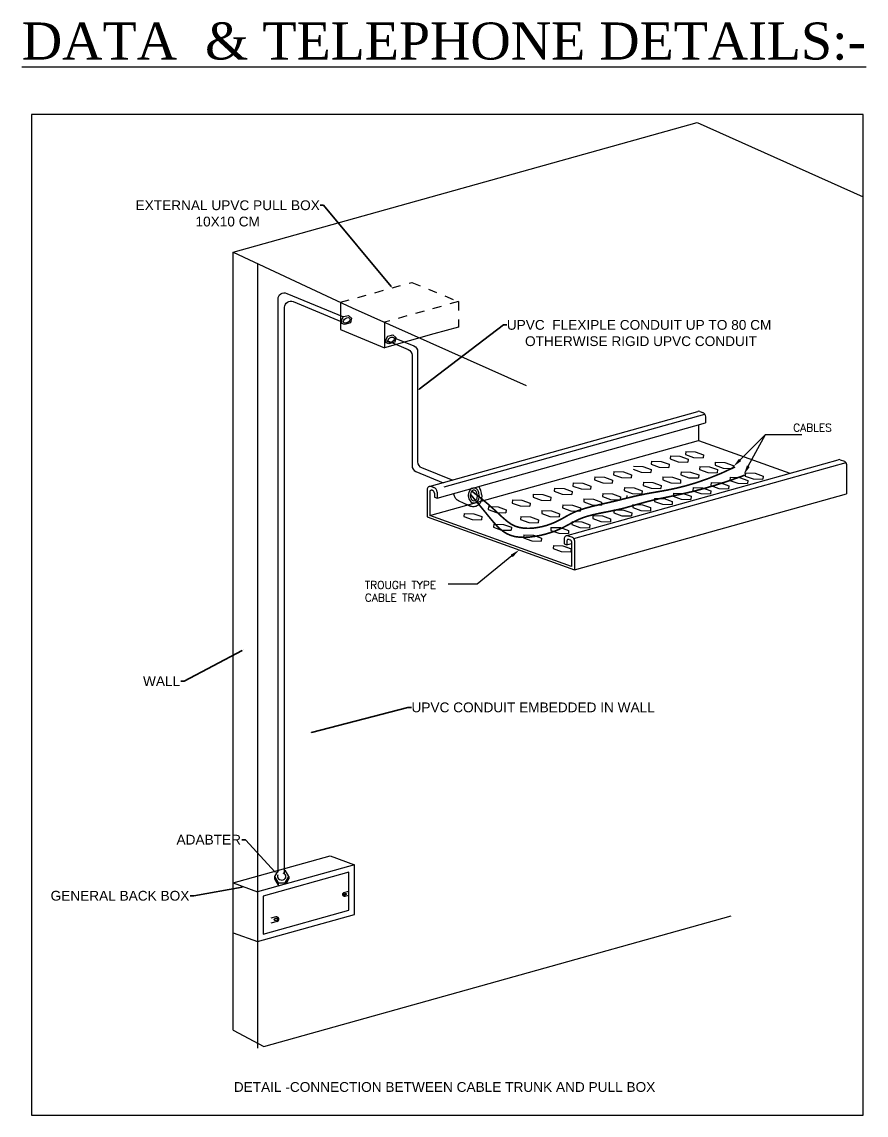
# Model space of a CAD drawing. Header units: inches. Extents: x 3955 to 4125, y 4886 to 4983.
# Drawn here: x 4095.08 to 4104.56, y 4969.49 to 4981.77 of the extents above; entities that cross this region are included whole.
import ezdxf
from ezdxf import colors
from ezdxf.entities.mleader import LeaderData, LeaderLine
from ezdxf.enums import TextEntityAlignment as Align
from ezdxf.math import Vec2, Vec3

# ---------------------------------------------------------------- set-up
doc = ezdxf.new("R2010")
doc.units = ezdxf.units.IN
doc.header["$MEASUREMENT"] = 0
doc.linetypes.add('DASHED2', pattern=[0.375, 0.25, -0.125])
doc.layers.get('0').update_dxf_attribs({"lineweight": 35})
doc.layers.add('ARCH', color=1, linetype='Continuous')
doc.layers.add('FRAME$0$EL-BANDA$0$E-TEXT', color=40, linetype='Continuous')
doc.styles.add('FRAME$0$TIMENR', font='times.ttf')
doc.styles.get("Standard").update_dxf_attribs({"font": 'arial.ttf'})
doc.styles.add('WP-DETAILS$0$RomanS', font='romans.shx')

# ---------------------------------------------------------------- blocks, each defined once
blk = doc.blocks.new('A$C6EC940DE')
at = {"layer": 'ARCH', "color": 11, "linetype": 'DASHED2', "ltscale": 0.3}
for p, q in [((6948, -4216), (8551, -3768)), ((8551, -3768), (9594, -4200)), ((9594, -4200), (7932, -4664)), ((9594, -4200), (9594, -4771))]:
    blk.add_line(p, q, dxfattribs=at)
at = {"layer": 'ARCH', "color": 11, "linetype": 'Continuous'}
for p, q in [((6948, -4828), (7932, -5235)), ((9594, -4771), (9040, -4926)), ((9040, -4926), (7932, -5235)), ((8938, -8354), (14975, -6667)), ((9278, -8362), (15131, -6727)), ((15023, -6668), (15079, -6688)), ((15150, -6789), (15150, -6924)), ((9116, -8610), (15150, -6924)), ((14988, -6969), (14988, -7317)), ((8953, -9003), (14988, -7317)), ((14988, -7317), (17042, -8055)), ((15926, -7753), (16498, -7185)), ((16109, -7896), (16498, -7185)), ((16498, -7185), (17315, -7185)), ((14703, -7565), (14697, -7634)), ((14703, -7565), (14918, -7572)), ((14918, -7572), (15100, -7637)), ((12008, -9462), (18126, -7752)), ((12191, -9519), (18309, -7809)), ((13933, -7780), (13927, -7849)), ((13927, -7849), (14109, -7914)), ((13933, -7780), (14148, -7787)), ((14148, -7787), (14330, -7852)), ((14330, -7852), (14324, -7921)), ((14357, -7662), (14351, -7731)), ((14351, -7731), (14532, -7796)), ((14357, -7662), (14572, -7669)), ((14532, -7796), (14747, -7803)), ((14572, -7669), (14754, -7734)), ((14697, -7634), (14878, -7699)), ((14754, -7734), (14747, -7803)), ((14878, -7699), (15094, -7706)), ((15100, -7637), (15094, -7706)), ((15368, -7804), (15361, -7873)), ((15368, -7804), (15583, -7811)), ((15583, -7811), (15765, -7876)), ((18176, -7752), (18268, -7785)), ((18316, -7853), (18316, -8513)), ((13086, -8017), (13080, -8086)), ((13080, -8086), (13261, -8151)), ((13086, -8017), (13301, -8024)), ((13301, -8024), (13483, -8089)), ((13483, -8089), (13477, -8158)), ((13520, -7963), (13702, -8028)), ((13527, -7894), (13742, -7901)), ((13702, -8028), (13917, -8034)), ((13742, -7901), (13923, -7966)), ((13923, -7966), (13917, -8034)), ((14109, -7914), (14324, -7921)), ((14598, -8019), (14592, -8088)), ((14592, -8088), (14773, -8153)), ((14598, -8019), (14813, -8026)), ((14813, -8026), (14995, -8091)), ((14995, -8091), (14989, -8160)), ((15021, -7901), (15015, -7970)), ((15015, -7970), (15197, -8035)), ((15021, -7901), (15237, -7908)), ((15197, -8035), (15412, -8042)), ((15237, -7908), (15418, -7973)), ((15361, -7873), (15543, -7938)), ((15418, -7973), (15412, -8042)), ((15543, -7938), (15758, -7945)), ((15765, -7876), (15758, -7945)), ((16044, -8048), (16038, -8116)), ((16044, -8048), (16260, -8054)), ((16260, -8054), (16441, -8120)), ((12176, -8271), (12170, -8340)), ((12170, -8340), (12351, -8405)), ((12176, -8271), (12391, -8278)), ((12391, -8278), (12573, -8343)), ((12573, -8343), (12566, -8412)), ((12662, -8135), (12656, -8204)), ((12656, -8204), (12838, -8269)), ((12662, -8135), (12878, -8142)), ((12838, -8269), (13053, -8276)), ((12878, -8142), (13059, -8207)), ((13059, -8207), (13053, -8276)), ((13261, -8151), (13477, -8158)), ((13751, -8256), (13745, -8325)), ((13745, -8325), (13926, -8390)), ((13751, -8256), (13966, -8263)), ((13966, -8263), (14148, -8328)), ((14148, -8328), (14142, -8397)), ((14191, -8133), (14185, -8202)), ((14185, -8202), (14367, -8267)), ((14191, -8133), (14407, -8140)), ((14367, -8267), (14582, -8273)), ((14407, -8140), (14588, -8205)), ((14588, -8205), (14582, -8273)), ((14773, -8153), (14989, -8160)), ((15275, -8263), (15268, -8331)), ((15268, -8331), (15450, -8396)), ((15275, -8263), (15490, -8269)), ((15490, -8269), (15671, -8335)), ((15671, -8335), (15665, -8403)), ((15698, -8144), (15692, -8213)), ((15692, -8213), (15874, -8278)), ((15698, -8144), (15913, -8151)), ((15874, -8278), (16089, -8285)), ((15913, -8151), (16095, -8216)), ((16038, -8116), (16220, -8181)), ((16095, -8216), (16089, -8285)), ((16220, -8181), (16435, -8188)), ((16441, -8120), (16435, -8188)), ((8892, -8421), (8892, -9030)), ((8953, -8467), (8953, -9003)), ((8988, -8353), (9045, -8374)), ((9001, -8433), (9007, -8435)), ((9055, -8503), (9055, -8588)), ((9055, -8588), (9116, -8610)), ((9116, -8475), (9116, -8610)), ((11278, -8522), (11272, -8591)), ((11278, -8522), (11493, -8529)), ((11493, -8529), (11675, -8594)), ((11752, -8390), (11746, -8458)), ((11746, -8458), (11928, -8523)), ((11752, -8390), (11968, -8396)), ((11928, -8523), (12143, -8530)), ((11968, -8396), (12149, -8462)), ((12149, -8462), (12143, -8530)), ((12204, -10221), (18316, -8513)), ((12351, -8405), (12566, -8412)), ((12840, -8510), (12834, -8579)), ((12834, -8579), (13016, -8644)), ((12840, -8510), (13056, -8517)), ((13056, -8517), (13237, -8582)), ((13237, -8582), (13231, -8651)), ((13327, -8374), (13321, -8443)), ((13321, -8443), (13503, -8508)), ((13327, -8374), (13543, -8381)), ((13379, -8554), (13373, -8623)), ((13503, -8508), (13718, -8515)), ((13543, -8381), (13724, -8446)), ((13724, -8446), (13718, -8515)), ((13926, -8390), (14142, -8397)), ((14427, -8499), (14421, -8568)), ((14421, -8568), (14603, -8633)), ((14427, -8499), (14643, -8506)), ((14643, -8506), (14824, -8571)), ((14824, -8571), (14818, -8640)), ((14868, -8376), (14862, -8445)), ((14862, -8445), (15043, -8510)), ((14868, -8376), (15083, -8383)), ((15043, -8510), (15259, -8517)), ((15083, -8383), (15265, -8448)), ((15265, -8448), (15259, -8517)), ((15450, -8396), (15665, -8403)), ((9855, -8789), (9599, -8676)), ((10273, -8803), (10267, -8871)), ((10273, -8803), (10488, -8810)), ((10488, -8810), (10670, -8875)), ((10808, -8653), (10802, -8722)), ((10802, -8722), (10983, -8787)), ((10808, -8653), (11023, -8660)), ((10983, -8787), (11199, -8794)), ((11023, -8660), (11205, -8725)), ((11205, -8725), (11199, -8794)), ((11272, -8591), (11453, -8656)), ((11453, -8656), (11668, -8663)), ((11675, -8594), (11668, -8663)), ((11942, -8761), (11936, -8830)), ((11936, -8830), (12118, -8895)), ((11942, -8761), (12158, -8768)), ((12158, -8768), (12339, -8833)), ((12339, -8833), (12333, -8902)), ((12417, -8629), (12411, -8697)), ((12411, -8697), (12592, -8762)), ((12417, -8629), (12632, -8635)), ((12592, -8762), (12808, -8769)), ((12632, -8635), (12814, -8701)), ((12814, -8701), (12808, -8769)), ((13016, -8644), (13231, -8651)), ((13517, -8754), (13511, -8822)), ((13511, -8822), (13693, -8887)), ((13517, -8754), (13733, -8760)), ((13733, -8760), (13914, -8826)), ((13914, -8826), (13908, -8894)), ((14004, -8618), (13998, -8686)), ((13998, -8686), (14179, -8751)), ((14004, -8618), (14219, -8624)), ((14179, -8751), (14395, -8758)), ((14219, -8624), (14401, -8690)), ((14401, -8690), (14395, -8758)), ((14603, -8633), (14818, -8640)), ((8892, -9030), (12204, -10221)), ((12134, -10146), (8953, -9003)), ((9726, -8956), (9720, -9024)), ((9720, -9024), (9901, -9090)), ((9726, -8956), (9941, -8962)), ((9941, -8962), (10123, -9028)), ((10123, -9028), (10117, -9096)), ((10267, -8871), (10448, -8937)), ((10448, -8937), (10664, -8943)), ((10670, -8875), (10664, -8943)), ((10998, -9025), (10992, -9094)), ((10998, -9025), (11214, -9032)), ((11214, -9032), (11395, -9097)), ((11473, -8892), (11467, -8961)), ((11467, -8961), (11648, -9026)), ((11473, -8892), (11688, -8899)), ((11648, -9026), (11863, -9033)), ((11688, -8899), (11870, -8964)), ((11870, -8964), (11863, -9033)), ((12118, -8895), (12333, -8902)), ((12619, -9004), (12613, -9073)), ((12613, -9073), (12795, -9138)), ((12619, -9004), (12834, -9011)), ((12834, -9011), (13016, -9076)), ((13016, -9076), (13010, -9145)), ((13094, -8872), (13087, -8940)), ((13087, -8940), (13269, -9006)), ((13094, -8872), (13309, -8879)), ((13269, -9006), (13484, -9012)), ((13309, -8879), (13491, -8944)), ((13491, -8944), (13484, -9012)), ((13693, -8887), (13908, -8894)), ((9901, -9090), (10117, -9096)), ((10391, -9195), (10385, -9263)), ((10385, -9263), (10566, -9329)), ((10391, -9195), (10606, -9201)), ((10606, -9201), (10788, -9267)), ((10788, -9267), (10781, -9335)), ((10992, -9094), (11174, -9159)), ((11174, -9159), (11389, -9165)), ((11395, -9097), (11389, -9165)), ((11675, -9268), (11669, -9337)), ((11675, -9268), (11890, -9275)), ((11890, -9275), (12072, -9340)), ((12149, -9136), (12143, -9204)), ((12143, -9204), (12325, -9270)), ((12149, -9136), (12365, -9142)), ((12325, -9270), (12540, -9276)), ((12365, -9142), (12546, -9208)), ((12546, -9208), (12540, -9276)), ((12795, -9138), (13010, -9145)), ((10566, -9329), (10781, -9335)), ((11067, -9438), (11061, -9507)), ((11061, -9507), (11243, -9572)), ((11067, -9438), (11283, -9445)), ((11243, -9572), (11458, -9578)), ((11283, -9445), (11464, -9510)), ((11464, -9510), (11458, -9578)), ((11669, -9337), (11850, -9402)), ((11850, -9402), (12066, -9409)), ((11968, -9527), (11968, -9635)), ((12064, -9459), (12156, -9492)), ((12072, -9340), (12066, -9409)), ((12081, -9540), (12111, -9551)), ((12204, -9560), (12204, -10221)), ((11730, -9676), (11723, -9745)), ((11723, -9745), (11905, -9810)), ((11730, -9676), (11945, -9683)), ((11905, -9810), (12120, -9817)), ((11945, -9683), (12134, -9751)), ((11945, -9683), (12127, -9748)), ((11968, -9635), (12033, -9659)), ((12033, -9574), (12033, -9659)), ((12033, -9659), (12134, -9630)), ((12127, -9748), (12120, -9817)), ((12134, -9585), (12134, -10146)), ((10795, -9910), (10019, -10541)), ((10019, -10541), (9367, -10541)), ((4533, -17252), (6711, -16644)), ((6711, -16644), (7263, -16842)), ((7137, -17009), (5211, -17547)), ((7137, -17865), (7137, -17009)), ((4533, -17252), (5085, -17451)), ((5211, -17547), (5211, -18403)), ((7024, -17468), (7137, -17437)), ((7044, -17551), (7137, -17525)), ((5211, -18403), (7137, -17865)), ((5223, -20923), (15722, -17990)), ((5497, -18013), (5381, -18046)), ((5521, -18116), (5381, -18155)), ((4533, -18371), (5085, -18569))]:
    blk.add_line(p, q, dxfattribs=at)
for points in [[(18689, 0), (0, 0), (0, -22465), (18689, -22465)], [(7170, -4677), (7035, -4714), (6977, -4688), (6977, -4603), (7015, -4538), (7124, -4512), (7196, -4572)], [(8166, -5114), (8030, -5151), (7973, -5125), (7973, -5040), (8010, -4975), (8119, -4949), (8191, -5009)]]:
    blk.add_lwpolyline(points, close=True, dxfattribs=at)
for points in [[(4533, -3092), (14957, -180), (18689, -1845)], [(4533, -20560), (4533, -3092)], [(4533, -3092), (7208, -4340)], [(5085, -3349), (5085, -20962)], [(6948, -4216), (6948, -4828)], [(7208, -4340), (11118, -6086)], [(7932, -4664), (7932, -5235)], [(5085, -18569), (7263, -17961), (7263, -16842), (5085, -17451)], [(5539, -16977), (5464, -17107), (5545, -17247), (5705, -17247), (5786, -17107), (5705, -16968)], [(5464, -17107), (5464, -17163)], [(5464, -17163), (5545, -17303), (5562, -17303)], [(5733, -17255), (5786, -17163)], [(5786, -17107), (5786, -17163)], [(5545, -17247), (5545, -17303)], [(5705, -17247), (5705, -17263)], [(4533, -20560), (5223, -20923)]]:
    blk.add_lwpolyline(points, dxfattribs=at)
for points in [[(5543, -17009), (5543, -4144, -0.534178), (5737, -4015), (7012, -4541)], [(5691, -17054), (5691, -4327, -0.535212), (5885, -4198), (6977, -4653)], [(8007, -5082), (8467, -5274, -0.302752), (8553, -5403)], [(8115, -4997), (8592, -5194, -0.303419), (8679, -5323)], [(8679, -5323), (8679, -7798, 0.307451), (8767, -7928), (9468, -8206)], [(8553, -5403), (8553, -7885, 0.304142), (8640, -8014), (9253, -8266)], [(9630, -8689, -0.099389), (9562, -8649, -0.089088), (9512, -8586, -0.046829), (9486, -8506, -0.046829)], [(10117, -8528, -0.044754), (10116, -8606, -0.068725), (10094, -8708, -0.104887), (10039, -8770, -0.119653), (9965, -8802, -0.109728), (9877, -8797, 0.004673), (9727, -8732)], [(9990, -8708, 0.104887), (10031, -8674, 0.089088), (10058, -8626, 0.160824), (10058, -8506, 0.061972), (10031, -8432, 0.104887), (9990, -8398, 0.119653), (9945, -8387, 0.103509), (9891, -8398, 0.104887), (9850, -8432, 0.061972), (9824, -8506, 0.080427), (9814, -8566, 0.078315), (9831, -8626, 0.089088), (9858, -8674, 0.104887), (9899, -8708, 0.243116), (9990, -8708)], [(9969, -8668, 0.104887), (9996, -8646, 0.089088), (10015, -8612, 0.160824), (10015, -8521, 0.054812), (9996, -8460, 0.104887), (9969, -8438, 0.119653), (9945, -8432, 0.092874), (9912, -8438, 0.104887), (9886, -8460, 0.054812), (9867, -8521, 0.080427), (9860, -8566, 0.077456), (9875, -8612, 0.089088), (9893, -8646, 0.104887), (9920, -8668, 0.243116), (9969, -8668)]]:
    blk.add_lwpolyline(points, format="xyb", dxfattribs=at)
at = {"layer": 'ARCH', "color": 11, "linetype": 'Continuous', "const_width": 35.9}
for points in [[(9865, -8526), (9866, -8527), (9900, -8568), (9946, -8623), (10001, -8689), (10063, -8763), (10129, -8843), (10198, -8926), (10266, -9010), (10332, -9090), (10398, -9167), (10464, -9239), (10532, -9304), (10604, -9361), (10682, -9410), (10768, -9448), (10862, -9475), (10967, -9489), (11080, -9493), (11198, -9486), (11318, -9470), (11439, -9448), (11556, -9419), (11667, -9386), (11770, -9350), (11863, -9311), (11947, -9271), (12025, -9231), (12099, -9191), (12171, -9152), (12245, -9114), (12323, -9079), (12408, -9046), (12500, -9017), (12600, -8990), (12705, -8966), (12813, -8943), (12922, -8922), (13032, -8900), (13138, -8878), (13241, -8856), (13338, -8831), (13432, -8805), (13526, -8778), (13623, -8750), (13726, -8721), (13838, -8690), (13962, -8659), (14101, -8627), (14258, -8595), (14436, -8558), (14636, -8515), (14860, -8463), (15111, -8397), (15391, -8315), (15702, -8214), (16046, -8091)], [(9892, -8453), (10073, -8591), (10243, -8731), (10382, -8855), (10499, -8963), (10599, -9055), (10689, -9131), (10774, -9192), (10862, -9238), (10957, -9269), (11059, -9286), (11165, -9291), (11272, -9286), (11380, -9271), (11484, -9250), (11583, -9223), (11675, -9191), (11758, -9157), (11834, -9121), (11905, -9084), (11974, -9046), (12042, -9007), (12113, -8970), (12189, -8933), (12272, -8898), (12364, -8865), (12464, -8835), (12569, -8806), (12678, -8779), (12788, -8753), (12898, -8728), (13005, -8704), (13108, -8680), (13205, -8657), (13298, -8633), (13391, -8610), (13487, -8587), (13588, -8563), (13698, -8539), (13820, -8514), (13957, -8489), (14112, -8463), (14286, -8432), (14480, -8391), (14697, -8338), (14937, -8267), (15202, -8175), (15494, -8058), (15812, -7910)]]:
    blk.add_lwpolyline(points, dxfattribs=at)
at = {"layer": 'ARCH', "color": 11, "linetype": 'Continuous'}
for centre, radius, start, end in [((14998, -6735), 71.8, 70.2253, 108.8329), ((15043, -6789), 108, 0, 70.2253), ((18152, -7819), 71.8, 70.2253, 110.8628), ((18244, -7853), 71.8, 0, 70.2253), ((8964, -8421), 71.8, 70.2253, 180), ((8989, -8467), 35.9, 70.2253, 180), ((8983, -8503), 71.8, 0, 70.2253), ((9008, -8475), 108, 0, 70.2253), ((9910, -8497), 200, 38.7566, 47.3342), ((9735, -8559), 381, 13.7897, 29.5155), ((9856, -8551), 262, 5.1373, 18.393), ((12040, -9527), 71.8, 70.2253, 180), ((12069, -9574), 35.9, 70.2253, 180), ((12099, -9585), 35.9, 0, 70.2253), ((12132, -9560), 71.8, 0, 70.2253), ((7035, -17509), 42.3, 104.4828, 289.5215), ((5508, -18065), 52.9, 284.4828, 109.5215)]:
    blk.add_arc(centre, radius, start, end, dxfattribs=at)
for centre, major_axis, ratio in [((7087, -4621), (-71.6, -41.5), 0.629788), ((8083, -5058), (-71.6, -41.5), 0.629788), ((7045, -17506), (33, 8.4), 0.586865), ((5496, -18069), (-41.2, -10.5), 0.586865)]:
    blk.add_ellipse(centre, major_axis=major_axis, ratio=ratio, dxfattribs=at)
blk.add_ellipse((5625, -17107), major_axis=(-96.7, 0), ratio=0.830516, start_param=5.800677, end_param=10.63855, dxfattribs=at)
for points in [[(15951, -7778), (15900, -7727), (15773, -7904)], [(16141, -7913), (16078, -7879), (16006, -8085)], [(10772, -9882), (10817, -9938), (10962, -9774)]]:
    blk.add_solid(points, dxfattribs=at)
at = {"layer": 'ARCH', "color": 11, "linetype": 'Continuous', "style": 'WP-DETAILS$0$RomanS'}
for s, height, p in [('CABLES', 175, (17118, -7120)), ('TROUGH TYPE', 174.98, (7490, -10652)), ('CABLE TRAY', 175, (7490, -10935))]:
    blk.add_text(s, height=height, dxfattribs=at).set_placement(p)
at = {"layer": 'ARCH', "color": 11, "linetype": 'Continuous', "insert": (14019, -21723), "char_height": 219.46, "attachment_point": 3}
blk.add_mtext('DETAIL -CONNECTION BETWEEN CABLE TRUNK AND PULL BOX', dxfattribs=at)
at = {"layer": 'ARCH', "color": 11, "linetype": 'Continuous'}
ml = blk.add_multileader_mtext('Standard', dxfattribs=at)
ml.set_content('EXTERNAL UPVC PULL BOX \\P10X10 CM', color=11)
ml.set_leader_properties()
ml.build(insert=Vec2(0, 0))
ml.multileader.update_dxf_attribs({"dogleg_length": 0.36, "arrow_head_size": 39.5})
ctx = ml.context
ctx.base_point, ctx.char_height, ctx.arrow_head_size, ctx.landing_gap_size, ctx.plane_origin = Vec3(2335, -2038), 219.46, 39.5, 19.8, Vec3(8143, -4004)
ctx.text_align_type = 1
notes = []
notes.append((ctx, [(0, (1, 1, 0), (6568, -2038), (-1, 0), 79, [(0, [(8108, -3892)], 0, [])])]))
ctx.mtext.insert, ctx.mtext.alignment, ctx.mtext.flow_direction = Vec3(4412, -1927), 2, 5
ml = blk.add_multileader_mtext('Standard', dxfattribs=at)
ml.set_content('UPVC  FLEXIPLE CONDUIT UP TO 80 CM\\P OTHERWISE RIGID UPVC CONDUIT', color=11)
ml.set_leader_properties()
ml.build(insert=Vec2(0, 0))
ml.multileader.update_dxf_attribs({"dogleg_length": 0.36, "arrow_head_size": 39.5})
ctx = ml.context
ctx.base_point, ctx.char_height, ctx.arrow_head_size, ctx.landing_gap_size, ctx.plane_origin = Vec3(10686, -4724), 219.46, 39.5, 19.8, Vec3(12624, -6506)
ctx.text_align_type = 1
notes.append((ctx, [(1, (1, 1, 0), (10607, -4724), (1, 0), 79, [(0, [(8679, -6192)], 0, [])])]))
ctx.mtext.insert, ctx.mtext.alignment, ctx.mtext.flow_direction = Vec3(13655, -4613), 2, 5
ml = blk.add_multileader_mtext('Standard', dxfattribs=at)
ml.set_content('WALL', color=11)
ml.set_leader_properties()
ml.build(insert=Vec2(0, 0))
ml.multileader.update_dxf_attribs({"dogleg_length": 0.36, "arrow_head_size": 39.5})
ctx = ml.context
ctx.base_point, ctx.char_height, ctx.arrow_head_size, ctx.landing_gap_size, ctx.plane_origin = Vec3(2497, -12721), 219.5, 39.5, 19.8, Vec3(5223, -12203)
ctx.text_align_type = 1
notes.append((ctx, [(0, (1, 1, 0), (3436, -12721), (-1, 0), 79, [(0, [(4770, -12017)], 0, [])])]))
ctx.mtext.insert, ctx.mtext.alignment, ctx.mtext.flow_direction = Vec3(2927, -12611), 2, 5
ml = blk.add_multileader_mtext('Standard', dxfattribs=at)
ml.set_content('UPVC CONDUIT EMBEDDED IN WALL', color=11)
ml.set_leader_properties()
ml.build(insert=Vec2(0, 0))
ml.multileader.update_dxf_attribs({"dogleg_length": 0.36, "arrow_head_size": 39.5})
ctx = ml.context
ctx.base_point, ctx.char_height, ctx.arrow_head_size, ctx.landing_gap_size, ctx.plane_origin = Vec3(8539, -13311), 219.46, 39.5, 19.8, Vec3(6709, -14072)
ctx.text_align_type = 1
notes.append((ctx, [(1, (1, 1, 0), (8460, -13311), (1, 0), 79, [(0, [(6256, -13886)], 0, [])])]))
ctx.mtext.insert, ctx.mtext.alignment, ctx.mtext.flow_direction = Vec3(11275, -13200), 2, 5
ml = blk.add_multileader_mtext('Standard', dxfattribs=at)
ml.set_content('ADABTER', color=11)
ml.set_leader_properties()
ml.build(insert=Vec2(0, 0))
ml.multileader.update_dxf_attribs({"dogleg_length": 0.36, "arrow_head_size": 39.5})
ctx = ml.context
ctx.base_point, ctx.char_height, ctx.arrow_head_size, ctx.landing_gap_size, ctx.plane_origin = Vec3(3247, -16280), 219.5, 39.5, 19.8, Vec3(5729, -17156)
ctx.text_align_type = 2
notes.append((ctx, [(0, (1, 1, 0), (4809, -16280), (-1, 0), 79, [(0, [(5502, -17042)], 0, [])])]))
ctx.mtext.insert, ctx.mtext.alignment, ctx.mtext.flow_direction = Vec3(4710, -16170), 3, 5
ml = blk.add_multileader_mtext('Standard', dxfattribs=at)
ml.set_content('GENERAL BACK BOX', color=11)
ml.set_leader_properties()
ml.build(insert=Vec2(0, 0))
ml.multileader.update_dxf_attribs({"dogleg_length": 0.36, "arrow_head_size": 39.5})
ctx = ml.context
ctx.base_point, ctx.char_height, ctx.arrow_head_size, ctx.landing_gap_size, ctx.plane_origin = Vec3(431, -17541), 219.46, 39.5, 19.8, Vec3(4569, -17535)
ctx.text_align_type = 2
notes.append((ctx, [(0, (1, 1, 0), (3649, -17541), (-1, 0), 79, [(0, [(4779, -17341)], 0, [])])]))
ctx.mtext.insert, ctx.mtext.alignment, ctx.mtext.flow_direction = Vec3(3550, -17429), 3, 5
for ctx, leaders in notes:
    for number, flags, end, landing, length, lines in leaders:
        leader = LeaderData()
        leader.index, (leader.has_last_leader_line, leader.has_dogleg_vector, leader.attachment_direction) = number, flags
        leader.last_leader_point, leader.dogleg_vector, leader.dogleg_length = Vec3(end), Vec3(landing), length
        for number, points, colour, breaks in lines:
            line = LeaderLine()
            line.index, line.vertices, line.color, line.breaks = number, Vec3.list(points), colors.encode_raw_color(colour), breaks
            leader.lines.append(line)
        ctx.leaders.append(leader)

msp = doc.modelspace()

# ---------------------------------------------------------------- block references
at = {"xscale": 0.0005, "yscale": 0.0005, "zscale": 0.0005}
msp.add_blockref('A$C6EC940DE', (4095.183, 4980.727), dxfattribs=at)

# ---------------------------------------------------------------- texts
at = {"layer": 'FRAME$0$EL-BANDA$0$E-TEXT', "color": 3, "style": 'FRAME$0$TIMENR'}
msp.add_text('%%UDATA  & TELEPHONE DETAILS:-', height=0.41563, dxfattribs=at).set_placement((4099.819, 4981.22), align=Align.BOTTOM_CENTER)

doc.saveas('drawing.dxf')
